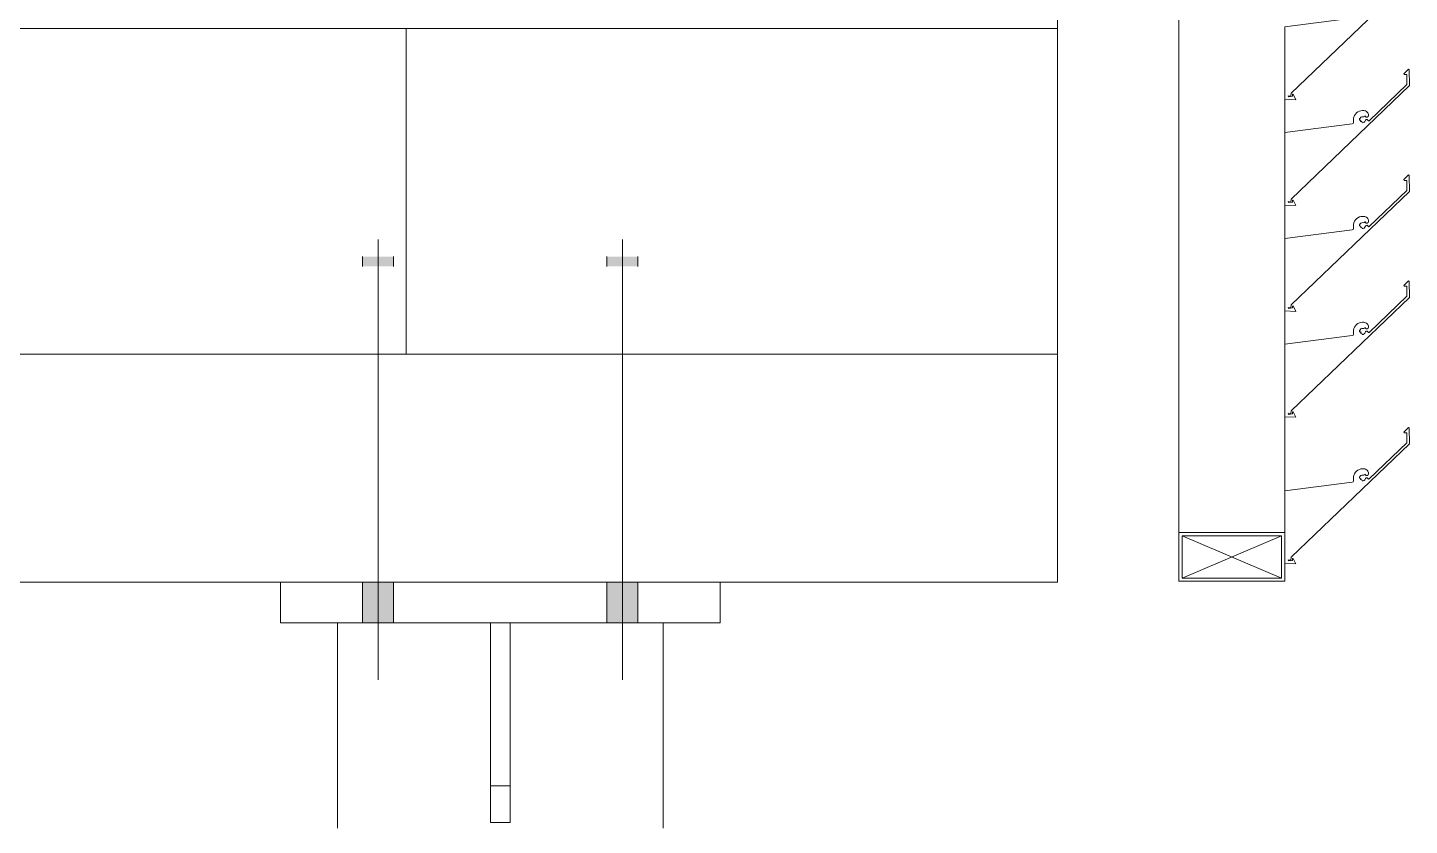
# Model space of a CAD drawing. Header units: millimetres. Extents: x -220592 to 404889, y -217665 to 38245.
# Drawn here: x -900.5 to -892.01, y -1319.28 to -1314.38 of the extents above; entities that cross this region are included whole.
import ezdxf

# ---------------------------------------------------------------- set-up
doc = ezdxf.new("R2010")
doc.units = ezdxf.units.MM
doc.linetypes.add('XKITLINE00', pattern=[0])
doc.layers.add('000 - 0_HIDE_OBJ_FRAMING_DEF_SUB_1', color=7, linetype='Continuous')
doc.layers.add('Part', color=7, linetype='Continuous', lineweight=0)

# ---------------------------------------------------------------- blocks, each defined once
blk = doc.blocks.new('*A13540')
at = {"layer": '000 - 0_HIDE_OBJ_FRAMING_DEF_SUB_1', "color": 7, "linetype": 'XKITLINE00', "lineweight": 0}
for p, q in [((-135.563334, 94.690364), (-87.063349, 94.690364)), ((-87.063349, 94.690364), (-87.063349, 92.690364)), ((-135.563334, 92.690364), (-87.063349, 92.690364))]:
    blk.add_line(p, q, dxfattribs=at)
blk = doc.blocks.new('*A13541')
at = {"layer": '000 - 0_HIDE_OBJ_FRAMING_DEF_SUB_1', "color": 7, "linetype": 'XKITLINE00', "lineweight": 0}
for p, q in [((-83.063349, 94.690337), (-83.063349, 94.940805)), ((-83.063349, 91.290805), (-83.063349, 92.690337)), ((-130.691121, 91.290805), (-83.063349, 91.290805))]:
    blk.add_line(p, q, dxfattribs=at)
blk = doc.blocks.new('*A13601')
at = {"layer": 'Part', "color": 7, "linetype": 'XKITLINE00', "lineweight": 0}
for p, q in [((-82.318045, 91.596275), (-82.318045, 107.756161)), ((-81.668045, 94.051982), (-81.668045, 94.256279)), ((-81.668045, 93.401982), (-81.668045, 93.606279)), ((-81.668045, 92.751982), (-81.668045, 92.956279)), ((-81.668045, 91.851971), (-81.668045, 92.306279))]:
    blk.add_line(p, q, dxfattribs=at)
blk = doc.blocks.new('*A14338')
at = {"layer": 'Part', "color": 7, "linetype": 'XKITLINE00', "lineweight": 0}
for p, q in [((-80.908555, 95.091486), (-80.937204, 95.062598)), ((-80.937204, 95.062598), (-80.936119, 95.057677)), ((-80.936119, 95.057677), (-80.918699, 95.05758)), ((-80.918699, 95.05758), (-80.918356, 94.996233)), ((-80.903874, 95.089018), (-80.908555, 95.091486)), ((-80.903321, 94.989867), (-80.903874, 95.089018)), ((-81.628443, 94.293621), (-80.903321, 94.989867)), ((-80.918356, 94.996233), (-81.149372, 94.774831)), ((-81.246897, 94.787621), (-81.247272, 94.777385)), ((-81.247272, 94.777385), (-81.245786, 94.767251)), ((-81.244674, 94.79762), (-81.246897, 94.787621)), ((-81.240676, 94.80705), (-81.244674, 94.79762)), ((-81.235036, 94.8156), (-81.240676, 94.80705)), ((-81.22794, 94.822986), (-81.235036, 94.8156)), ((-81.219624, 94.828965), (-81.22794, 94.822986)), ((-81.210361, 94.833338), (-81.219624, 94.828965)), ((-81.20046, 94.835961), (-81.210361, 94.833338)), ((-81.209279, 94.778785), (-81.20871, 94.785269)), ((-81.201573, 94.777679), (-81.209279, 94.778785)), ((-81.20871, 94.785269), (-81.205908, 94.791143)), ((-81.205908, 94.791143), (-81.201226, 94.795665)), ((-81.202743, 94.770619), (-81.201573, 94.777679)), ((-81.195578, 94.769675), (-81.202743, 94.770619)), ((-81.201226, 94.795665), (-81.195258, 94.798263)), ((-81.190247, 94.836746), (-81.20046, 94.835961)), ((-81.193256, 94.762284), (-81.195578, 94.769675)), ((-81.195258, 94.798263), (-81.188758, 94.798607)), ((-81.183448, 94.836648), (-81.190247, 94.836746)), ((-81.188758, 94.798607), (-81.18284, 94.797702)), ((-81.17772, 94.836012), (-81.183448, 94.836648)), ((-81.18284, 94.797702), (-81.178029, 94.800109)), ((-81.175841, 94.770283), (-81.180508, 94.765497)), ((-81.178029, 94.800109), (-81.175999, 94.80509)), ((-81.172219, 94.834293), (-81.17772, 94.836012)), ((-81.175999, 94.80509), (-81.173057, 94.799618)), ((-81.172727, 94.777857), (-81.175841, 94.770283)), ((-81.173057, 94.799618), (-81.1679, 94.7964)), ((-81.168544, 94.782014), (-81.172727, 94.777857)), ((-81.167149, 94.831553), (-81.172219, 94.834293)), ((-81.16265, 94.78222), (-81.168544, 94.782014)), ((-81.1679, 94.7964), (-81.161823, 94.796412)), ((-81.162695, 94.827895), (-81.167149, 94.831553)), ((-81.159024, 94.823452), (-81.162695, 94.827895)), ((-81.158186, 94.778366), (-81.16265, 94.78222)), ((-81.161823, 94.796412), (-81.156679, 94.799649)), ((-81.15627, 94.818389), (-81.159024, 94.823452)), ((-81.154531, 94.773739), (-81.158186, 94.778366)), ((-81.156679, 94.799649), (-81.154039, 94.805123)), ((-81.154535, 94.812893), (-81.15627, 94.818389)), ((-81.154039, 94.805123), (-81.154535, 94.812893)), ((-81.149372, 94.774831), (-81.154531, 94.773739)), ((-81.254237, 94.754987), (-81.668243, 94.701957)), ((-81.668243, 94.701957), (-81.668236, 94.256287)), ((-81.249162, 94.757177), (-81.254237, 94.754987)), ((-81.246025, 94.761728), (-81.249162, 94.757177)), ((-81.245786, 94.767251), (-81.246025, 94.761728)), ((-81.186584, 94.762707), (-81.193256, 94.762284)), ((-81.180508, 94.765497), (-81.186584, 94.762707)), ((-81.648356, 94.277982), (-81.63134, 94.275078)), ((-81.64632, 94.271409), (-81.648356, 94.277982)), ((-81.621337, 94.274549), (-81.64632, 94.271409)), ((-81.63134, 94.275078), (-81.628443, 94.293621)), ((-81.621208, 94.28674), (-81.621337, 94.274549)), ((-81.616085, 94.287152), (-81.621208, 94.28674)), ((-81.60055, 94.253665), (-81.616085, 94.287152)), ((-81.668236, 94.256287), (-81.60055, 94.253665))]:
    blk.add_line(p, q, dxfattribs=at)
blk = doc.blocks.new('*A14339')
at = {"layer": 'Part', "color": 7, "linetype": 'XKITLINE00', "lineweight": 0}
for p, q in [((-81.668045, 91.596275), (-82.318045, 91.596275)), ((-82.318045, 91.596275), (-82.318045, 91.296275)), ((-82.298045, 91.316275), (-81.688045, 91.576275)), ((-82.298045, 91.576275), (-81.688045, 91.316275)), ((-82.298045, 91.316275), (-82.298045, 91.576275)), ((-82.298045, 91.576275), (-81.688045, 91.576275)), ((-81.688045, 91.576275), (-81.688045, 91.316275)), ((-81.668045, 91.296275), (-81.668045, 91.596275)), ((-82.318045, 91.296275), (-81.668045, 91.296275)), ((-81.688045, 91.316275), (-82.298045, 91.316275))]:
    blk.add_line(p, q, dxfattribs=at)
blk = doc.blocks.new('*A14346')
at = {"layer": 'Part', "color": 7, "linetype": 'XKITLINE00', "lineweight": 0}
for p, q in [((-80.908555, 94.441486), (-80.937204, 94.412598)), ((-80.903874, 94.439018), (-80.908555, 94.441486)), ((-80.903321, 94.339867), (-80.903874, 94.439018)), ((-80.918356, 94.346233), (-81.149372, 94.124831)), ((-80.937204, 94.412598), (-80.936119, 94.407677)), ((-80.936119, 94.407677), (-80.918699, 94.40758)), ((-80.918699, 94.40758), (-80.918356, 94.346233)), ((-81.628443, 93.643621), (-80.903321, 94.339867)), ((-81.219624, 94.178965), (-81.22794, 94.172986)), ((-81.210361, 94.183338), (-81.219624, 94.178965)), ((-81.20046, 94.185961), (-81.210361, 94.183338)), ((-81.190247, 94.186746), (-81.20046, 94.185961)), ((-81.183448, 94.186648), (-81.190247, 94.186746)), ((-81.17772, 94.186012), (-81.183448, 94.186648)), ((-81.172219, 94.184293), (-81.17772, 94.186012)), ((-81.167149, 94.181553), (-81.172219, 94.184293)), ((-81.162695, 94.177895), (-81.167149, 94.181553)), ((-81.159024, 94.173452), (-81.162695, 94.177895)), ((-81.254237, 94.104987), (-81.668243, 94.051957)), ((-81.249162, 94.107177), (-81.254237, 94.104987)), ((-81.246025, 94.111728), (-81.249162, 94.107177)), ((-81.246897, 94.137621), (-81.247272, 94.127385)), ((-81.247272, 94.127385), (-81.245786, 94.117251)), ((-81.244674, 94.14762), (-81.246897, 94.137621)), ((-81.245786, 94.117251), (-81.246025, 94.111728)), ((-81.240676, 94.15705), (-81.244674, 94.14762)), ((-81.235036, 94.1656), (-81.240676, 94.15705)), ((-81.22794, 94.172986), (-81.235036, 94.1656)), ((-81.209279, 94.128785), (-81.20871, 94.135269)), ((-81.201573, 94.127679), (-81.209279, 94.128785)), ((-81.20871, 94.135269), (-81.205908, 94.141143)), ((-81.205908, 94.141143), (-81.201226, 94.145665)), ((-81.202743, 94.120619), (-81.201573, 94.127679)), ((-81.195578, 94.119675), (-81.202743, 94.120619)), ((-81.201226, 94.145665), (-81.195258, 94.148263)), ((-81.193256, 94.112284), (-81.195578, 94.119675)), ((-81.195258, 94.148263), (-81.188758, 94.148607)), ((-81.186584, 94.112707), (-81.193256, 94.112284)), ((-81.188758, 94.148607), (-81.18284, 94.147702)), ((-81.180508, 94.115497), (-81.186584, 94.112707)), ((-81.18284, 94.147702), (-81.178029, 94.150109)), ((-81.175841, 94.120283), (-81.180508, 94.115497)), ((-81.178029, 94.150109), (-81.175999, 94.15509)), ((-81.175999, 94.15509), (-81.173057, 94.149618)), ((-81.172727, 94.127857), (-81.175841, 94.120283)), ((-81.173057, 94.149618), (-81.1679, 94.1464)), ((-81.168544, 94.132014), (-81.172727, 94.127857)), ((-81.16265, 94.13222), (-81.168544, 94.132014)), ((-81.1679, 94.1464), (-81.161823, 94.146412)), ((-81.158186, 94.128366), (-81.16265, 94.13222)), ((-81.161823, 94.146412), (-81.156679, 94.149649)), ((-81.15627, 94.168389), (-81.159024, 94.173452)), ((-81.154531, 94.123739), (-81.158186, 94.128366)), ((-81.156679, 94.149649), (-81.154039, 94.155123)), ((-81.154535, 94.162893), (-81.15627, 94.168389)), ((-81.154039, 94.155123), (-81.154535, 94.162893)), ((-81.149372, 94.124831), (-81.154531, 94.123739)), ((-81.668243, 94.051957), (-81.668236, 93.606287)), ((-81.668236, 93.606287), (-81.60055, 93.603665)), ((-81.648356, 93.627982), (-81.63134, 93.625078)), ((-81.64632, 93.621409), (-81.648356, 93.627982)), ((-81.621337, 93.624549), (-81.64632, 93.621409)), ((-81.63134, 93.625078), (-81.628443, 93.643621)), ((-81.621208, 93.63674), (-81.621337, 93.624549)), ((-81.616085, 93.637152), (-81.621208, 93.63674)), ((-81.60055, 93.603665), (-81.616085, 93.637152))]:
    blk.add_line(p, q, dxfattribs=at)
blk = doc.blocks.new('*A14347')
at = {"layer": 'Part', "color": 7, "linetype": 'XKITLINE00', "lineweight": 0}
for p, q in [((-80.908555, 93.791486), (-80.937204, 93.762598)), ((-80.937204, 93.762598), (-80.936119, 93.757677)), ((-80.936119, 93.757677), (-80.918699, 93.75758)), ((-80.918699, 93.75758), (-80.918356, 93.696233)), ((-80.903874, 93.789018), (-80.908555, 93.791486)), ((-80.903321, 93.689867), (-80.903874, 93.789018)), ((-81.628443, 92.993621), (-80.903321, 93.689867)), ((-80.918356, 93.696233), (-81.149372, 93.474831)), ((-81.244674, 93.49762), (-81.246897, 93.487621)), ((-81.240676, 93.50705), (-81.244674, 93.49762)), ((-81.235036, 93.5156), (-81.240676, 93.50705)), ((-81.22794, 93.522986), (-81.235036, 93.5156)), ((-81.219624, 93.528965), (-81.22794, 93.522986)), ((-81.210361, 93.533338), (-81.219624, 93.528965)), ((-81.20046, 93.535961), (-81.210361, 93.533338)), ((-81.205908, 93.491143), (-81.201226, 93.495665)), ((-81.201226, 93.495665), (-81.195258, 93.498263)), ((-81.190247, 93.536746), (-81.20046, 93.535961)), ((-81.195258, 93.498263), (-81.188758, 93.498607)), ((-81.183448, 93.536648), (-81.190247, 93.536746)), ((-81.188758, 93.498607), (-81.18284, 93.497702)), ((-81.17772, 93.536012), (-81.183448, 93.536648)), ((-81.18284, 93.497702), (-81.178029, 93.500109)), ((-81.178029, 93.500109), (-81.175999, 93.50509)), ((-81.172219, 93.534293), (-81.17772, 93.536012)), ((-81.175999, 93.50509), (-81.173057, 93.499618)), ((-81.173057, 93.499618), (-81.1679, 93.4964)), ((-81.167149, 93.531553), (-81.172219, 93.534293)), ((-81.1679, 93.4964), (-81.161823, 93.496412)), ((-81.162695, 93.527895), (-81.167149, 93.531553)), ((-81.159024, 93.523452), (-81.162695, 93.527895)), ((-81.161823, 93.496412), (-81.156679, 93.499649)), ((-81.15627, 93.518389), (-81.159024, 93.523452)), ((-81.156679, 93.499649), (-81.154039, 93.505123)), ((-81.154535, 93.512893), (-81.15627, 93.518389)), ((-81.154039, 93.505123), (-81.154535, 93.512893)), ((-81.254237, 93.454987), (-81.668243, 93.401957)), ((-81.249162, 93.457177), (-81.254237, 93.454987)), ((-81.246025, 93.461728), (-81.249162, 93.457177)), ((-81.246897, 93.487621), (-81.247272, 93.477385)), ((-81.247272, 93.477385), (-81.245786, 93.467251)), ((-81.245786, 93.467251), (-81.246025, 93.461728)), ((-81.209279, 93.478785), (-81.20871, 93.485269)), ((-81.201573, 93.477679), (-81.209279, 93.478785)), ((-81.20871, 93.485269), (-81.205908, 93.491143)), ((-81.202743, 93.470619), (-81.201573, 93.477679)), ((-81.195578, 93.469675), (-81.202743, 93.470619)), ((-81.193256, 93.462284), (-81.195578, 93.469675)), ((-81.186584, 93.462707), (-81.193256, 93.462284)), ((-81.180508, 93.465497), (-81.186584, 93.462707)), ((-81.175841, 93.470283), (-81.180508, 93.465497)), ((-81.172727, 93.477857), (-81.175841, 93.470283)), ((-81.168544, 93.482014), (-81.172727, 93.477857)), ((-81.16265, 93.48222), (-81.168544, 93.482014)), ((-81.158186, 93.478366), (-81.16265, 93.48222)), ((-81.154531, 93.473739), (-81.158186, 93.478366)), ((-81.149372, 93.474831), (-81.154531, 93.473739)), ((-81.668243, 93.401957), (-81.668236, 92.956287)), ((-81.63134, 92.975078), (-81.628443, 92.993621)), ((-81.621208, 92.98674), (-81.621337, 92.974549)), ((-81.616085, 92.987152), (-81.621208, 92.98674)), ((-81.60055, 92.953665), (-81.616085, 92.987152)), ((-81.668236, 92.956287), (-81.60055, 92.953665)), ((-81.648356, 92.977982), (-81.63134, 92.975078)), ((-81.64632, 92.971409), (-81.648356, 92.977982)), ((-81.621337, 92.974549), (-81.64632, 92.971409))]:
    blk.add_line(p, q, dxfattribs=at)
blk = doc.blocks.new('*A14348')
at = {"layer": 'Part', "color": 7, "linetype": 'XKITLINE00', "lineweight": 0}
for p, q in [((-80.908555, 93.141486), (-80.937204, 93.112598)), ((-80.937204, 93.112598), (-80.936119, 93.107677)), ((-80.936119, 93.107677), (-80.918699, 93.10758)), ((-80.918699, 93.10758), (-80.918356, 93.046233)), ((-80.903874, 93.139018), (-80.908555, 93.141486)), ((-80.903321, 93.039867), (-80.903874, 93.139018)), ((-81.628443, 92.343621), (-80.903321, 93.039867)), ((-80.918356, 93.046233), (-81.149372, 92.824831)), ((-81.246897, 92.837621), (-81.247272, 92.827385)), ((-81.247272, 92.827385), (-81.245786, 92.817251)), ((-81.244674, 92.84762), (-81.246897, 92.837621)), ((-81.245786, 92.817251), (-81.246025, 92.811728)), ((-81.240676, 92.85705), (-81.244674, 92.84762)), ((-81.235036, 92.8656), (-81.240676, 92.85705)), ((-81.22794, 92.872986), (-81.235036, 92.8656)), ((-81.219624, 92.878965), (-81.22794, 92.872986)), ((-81.210361, 92.883338), (-81.219624, 92.878965)), ((-81.20046, 92.885961), (-81.210361, 92.883338)), ((-81.209279, 92.828785), (-81.20871, 92.835269)), ((-81.201573, 92.827679), (-81.209279, 92.828785)), ((-81.20871, 92.835269), (-81.205908, 92.841143)), ((-81.205908, 92.841143), (-81.201226, 92.845665)), ((-81.202743, 92.820619), (-81.201573, 92.827679)), ((-81.195578, 92.819675), (-81.202743, 92.820619)), ((-81.201226, 92.845665), (-81.195258, 92.848263)), ((-81.190247, 92.886746), (-81.20046, 92.885961)), ((-81.193256, 92.812284), (-81.195578, 92.819675)), ((-81.195258, 92.848263), (-81.188758, 92.848607)), ((-81.183448, 92.886648), (-81.190247, 92.886746)), ((-81.188758, 92.848607), (-81.18284, 92.847702)), ((-81.17772, 92.886012), (-81.183448, 92.886648)), ((-81.18284, 92.847702), (-81.178029, 92.850109)), ((-81.175841, 92.820283), (-81.180508, 92.815497)), ((-81.178029, 92.850109), (-81.175999, 92.85509)), ((-81.172219, 92.884293), (-81.17772, 92.886012)), ((-81.175999, 92.85509), (-81.173057, 92.849618)), ((-81.172727, 92.827857), (-81.175841, 92.820283)), ((-81.173057, 92.849618), (-81.1679, 92.8464)), ((-81.168544, 92.832014), (-81.172727, 92.827857)), ((-81.167149, 92.881553), (-81.172219, 92.884293)), ((-81.16265, 92.83222), (-81.168544, 92.832014)), ((-81.1679, 92.8464), (-81.161823, 92.846412)), ((-81.162695, 92.877895), (-81.167149, 92.881553)), ((-81.159024, 92.873452), (-81.162695, 92.877895)), ((-81.158186, 92.828366), (-81.16265, 92.83222)), ((-81.161823, 92.846412), (-81.156679, 92.849649)), ((-81.15627, 92.868389), (-81.159024, 92.873452)), ((-81.154531, 92.823739), (-81.158186, 92.828366)), ((-81.156679, 92.849649), (-81.154039, 92.855123)), ((-81.154535, 92.862893), (-81.15627, 92.868389)), ((-81.154039, 92.855123), (-81.154535, 92.862893)), ((-81.149372, 92.824831), (-81.154531, 92.823739)), ((-81.254237, 92.804987), (-81.668243, 92.751957)), ((-81.668243, 92.751957), (-81.668236, 92.306287)), ((-81.249162, 92.807177), (-81.254237, 92.804987)), ((-81.246025, 92.811728), (-81.249162, 92.807177)), ((-81.186584, 92.812707), (-81.193256, 92.812284)), ((-81.180508, 92.815497), (-81.186584, 92.812707)), ((-81.648356, 92.327982), (-81.63134, 92.325078)), ((-81.64632, 92.321409), (-81.648356, 92.327982)), ((-81.621337, 92.324549), (-81.64632, 92.321409)), ((-81.63134, 92.325078), (-81.628443, 92.343621)), ((-81.621208, 92.33674), (-81.621337, 92.324549)), ((-81.616085, 92.337152), (-81.621208, 92.33674)), ((-81.60055, 92.303665), (-81.616085, 92.337152)), ((-81.668236, 92.306287), (-81.60055, 92.303665))]:
    blk.add_line(p, q, dxfattribs=at)
blk = doc.blocks.new('*A14349')
at = {"layer": 'Part', "color": 7, "linetype": 'XKITLINE00', "lineweight": 0}
for p, q in [((-80.908555, 92.241475), (-80.937204, 92.212586)), ((-80.903874, 92.239006), (-80.908555, 92.241475)), ((-80.903321, 92.139855), (-80.903874, 92.239006)), ((-81.628443, 91.443609), (-80.903321, 92.139855)), ((-80.918356, 92.146222), (-81.149372, 91.924819)), ((-80.937204, 92.212586), (-80.936119, 92.207665)), ((-80.936119, 92.207665), (-80.918699, 92.207568)), ((-80.918699, 92.207568), (-80.918356, 92.146222)), ((-81.22794, 91.972975), (-81.235036, 91.965588)), ((-81.219624, 91.978953), (-81.22794, 91.972975)), ((-81.210361, 91.983326), (-81.219624, 91.978953)), ((-81.20046, 91.985949), (-81.210361, 91.983326)), ((-81.190247, 91.986734), (-81.20046, 91.985949)), ((-81.183448, 91.986637), (-81.190247, 91.986734)), ((-81.17772, 91.986001), (-81.183448, 91.986637)), ((-81.172219, 91.984281), (-81.17772, 91.986001)), ((-81.167149, 91.981541), (-81.172219, 91.984281)), ((-81.162695, 91.977883), (-81.167149, 91.981541)), ((-81.159024, 91.97344), (-81.162695, 91.977883)), ((-81.15627, 91.968377), (-81.159024, 91.97344)), ((-81.154535, 91.962881), (-81.15627, 91.968377)), ((-81.254237, 91.904975), (-81.668243, 91.851945)), ((-81.249162, 91.907165), (-81.254237, 91.904975)), ((-81.246025, 91.911717), (-81.249162, 91.907165)), ((-81.246897, 91.937609), (-81.247272, 91.927373)), ((-81.247272, 91.927373), (-81.245786, 91.917239)), ((-81.244674, 91.947608), (-81.246897, 91.937609)), ((-81.245786, 91.917239), (-81.246025, 91.911717)), ((-81.240676, 91.957038), (-81.244674, 91.947608)), ((-81.235036, 91.965588), (-81.240676, 91.957038)), ((-81.209279, 91.928773), (-81.20871, 91.935257)), ((-81.201573, 91.927667), (-81.209279, 91.928773)), ((-81.20871, 91.935257), (-81.205908, 91.941131)), ((-81.205908, 91.941131), (-81.201226, 91.945654)), ((-81.202743, 91.920607), (-81.201573, 91.927667)), ((-81.195578, 91.919664), (-81.202743, 91.920607)), ((-81.201226, 91.945654), (-81.195258, 91.948251)), ((-81.193256, 91.912273), (-81.195578, 91.919664)), ((-81.195258, 91.948251), (-81.188758, 91.948595)), ((-81.186584, 91.912695), (-81.193256, 91.912273)), ((-81.188758, 91.948595), (-81.18284, 91.94769)), ((-81.180508, 91.915485), (-81.186584, 91.912695)), ((-81.18284, 91.94769), (-81.178029, 91.950097)), ((-81.175841, 91.920272), (-81.180508, 91.915485)), ((-81.178029, 91.950097), (-81.175999, 91.955079)), ((-81.175999, 91.955079), (-81.173057, 91.949606)), ((-81.172727, 91.927845), (-81.175841, 91.920272)), ((-81.173057, 91.949606), (-81.1679, 91.946389)), ((-81.168544, 91.932002), (-81.172727, 91.927845)), ((-81.16265, 91.932208), (-81.168544, 91.932002)), ((-81.1679, 91.946389), (-81.161823, 91.9464)), ((-81.158186, 91.928354), (-81.16265, 91.932208)), ((-81.161823, 91.9464), (-81.156679, 91.949637)), ((-81.154531, 91.923727), (-81.158186, 91.928354)), ((-81.156679, 91.949637), (-81.154039, 91.955112)), ((-81.154039, 91.955112), (-81.154535, 91.962881)), ((-81.149372, 91.924819), (-81.154531, 91.923727)), ((-81.668243, 91.851945), (-81.668236, 91.406275)), ((-81.668236, 91.406275), (-81.60055, 91.403653)), ((-81.648356, 91.42797), (-81.63134, 91.425066)), ((-81.64632, 91.421397), (-81.648356, 91.42797)), ((-81.621337, 91.424537), (-81.64632, 91.421397)), ((-81.63134, 91.425066), (-81.628443, 91.443609)), ((-81.621208, 91.436728), (-81.621337, 91.424537)), ((-81.616085, 91.437141), (-81.621208, 91.436728)), ((-81.60055, 91.403653), (-81.616085, 91.437141))]:
    blk.add_line(p, q, dxfattribs=at)
blk = doc.blocks.new('*A14358')
at = {"layer": '000 - 0_HIDE_OBJ_FRAMING_DEF_SUB_1', "color": 7, "linetype": 'XKITLINE00', "lineweight": 0}
for p, q in [((-87.835583, 91.040289), (-87.835583, 91.290289)), ((-87.835583, 91.290289), (-85.135583, 91.290289)), ((-85.135583, 91.040289), (-85.135583, 91.290289)), ((-87.835583, 91.040289), (-85.135583, 91.040289))]:
    blk.add_line(p, q, dxfattribs=at)
blk = doc.blocks.new('*A14360')
at = {"layer": '000 - 0_HIDE_OBJ_FRAMING_DEF_SUB_1', "color": 7, "linetype": 'XKITLINE00', "lineweight": 0}
for p, q in [((-86.545542, 89.814076), (-86.545542, 91.040289)), ((-86.425542, 91.040289), (-86.425542, 89.814076)), ((-86.545542, 90.040289), (-86.425542, 90.040289)), ((-86.425542, 89.814076), (-86.545542, 89.814076))]:
    blk.add_line(p, q, dxfattribs=at)
blk = doc.blocks.new('*A14361')
at = {"layer": '000 - 0_HIDE_OBJ_FRAMING_DEF_SUB_1'}
for points in [[(-87.1406, 93.2903), (-87.1406, 93.2303), (-87.3306, 93.2303), (-87.3306, 93.2903)], [(-87.1406, 93.2903), (-87.1406, 93.2303), (-87.3306, 93.2303), (-87.3306, 93.2903)], [(-87.1406, 93.2903), (-87.1406, 93.2303), (-87.3306, 93.2303), (-87.3306, 93.2903)], [(-85.6406, 93.2903), (-85.6406, 93.2303), (-85.8306, 93.2303), (-85.8306, 93.2903)], [(-85.6406, 93.2903), (-85.6406, 93.2303), (-85.8306, 93.2303), (-85.8306, 93.2903)], [(-85.6406, 93.2903), (-85.6406, 93.2303), (-85.8306, 93.2303), (-85.8306, 93.2903)], [(-87.1406, 91.2903), (-87.1406, 91.0403), (-87.3306, 91.0403), (-87.3306, 91.2903)], [(-87.1406, 91.2903), (-87.1406, 91.0403), (-87.3306, 91.0403), (-87.3306, 91.2903)], [(-87.1406, 91.2903), (-87.1406, 91.0403), (-87.3306, 91.0403), (-87.3306, 91.2903)], [(-85.6406, 91.2903), (-85.6406, 91.0403), (-85.8306, 91.0403), (-85.8306, 91.2903)], [(-85.6406, 91.2903), (-85.6406, 91.0403), (-85.8306, 91.0403), (-85.8306, 91.2903)], [(-85.6406, 91.2903), (-85.6406, 91.0403), (-85.8306, 91.0403), (-85.8306, 91.2903)]]:
    blk.add_hatch(color=7, dxfattribs=at).paths.add_polyline_path(points, flags=17)
at = {"layer": '000 - 0_HIDE_OBJ_FRAMING_DEF_SUB_1', "color": 7, "linetype": 'XKITLINE00', "lineweight": 0}
for p, q in [((-87.2356, 93.3959), (-87.2356, 90.6903)), ((-87.2356, 93.3959), (-87.2356, 90.6903)), ((-87.2356, 93.3959), (-87.2356, 90.6903)), ((-85.7356, 93.3959), (-85.7356, 90.6903)), ((-85.7356, 93.3959), (-85.7356, 90.6903)), ((-85.7356, 93.3959), (-85.7356, 90.6903)), ((-87.3306, 93.2903), (-87.3306, 93.2303)), ((-87.3306, 93.2903), (-87.3306, 93.2303)), ((-87.3306, 93.2903), (-87.3306, 93.2303)), ((-87.1406, 93.2903), (-87.1406, 93.2303)), ((-87.1406, 93.2903), (-87.1406, 93.2303)), ((-87.1406, 93.2903), (-87.1406, 93.2303)), ((-85.8306, 93.2903), (-85.8306, 93.2303)), ((-85.8306, 93.2903), (-85.8306, 93.2303)), ((-85.8306, 93.2903), (-85.8306, 93.2303)), ((-85.6406, 93.2903), (-85.6406, 93.2303)), ((-85.6406, 93.2903), (-85.6406, 93.2303)), ((-85.6406, 93.2903), (-85.6406, 93.2303)), ((-87.3306, 91.2903), (-87.3306, 91.0403)), ((-87.3306, 91.2903), (-87.3306, 91.0403)), ((-87.3306, 91.2903), (-87.3306, 91.0403)), ((-87.1406, 91.2903), (-87.1406, 91.0403)), ((-87.1406, 91.2903), (-87.1406, 91.0403)), ((-87.1406, 91.2903), (-87.1406, 91.0403)), ((-85.8306, 91.2903), (-85.8306, 91.0403)), ((-85.8306, 91.2903), (-85.8306, 91.0403)), ((-85.8306, 91.2903), (-85.8306, 91.0403)), ((-85.6406, 91.2903), (-85.6406, 91.0403)), ((-85.6406, 91.2903), (-85.6406, 91.0403)), ((-85.6406, 91.2903), (-85.6406, 91.0403))]:
    blk.add_line(p, q, dxfattribs=at)
blk = doc.blocks.new('*A14372')
at = {"layer": '000 - 0_HIDE_OBJ_FRAMING_DEF_SUB_1', "color": 7, "linetype": 'XKITLINE00', "lineweight": 0}
for p, q in [((-87.063349, 94.690337), (-83.063349, 94.690337)), ((-83.063349, 94.690337), (-83.063349, 92.690337)), ((-83.063349, 92.690337), (-87.063349, 92.690337))]:
    blk.add_line(p, q, dxfattribs=at)
blk = doc.blocks.new('*A14389')
at = {"layer": '000 - 0_HIDE_OBJ_FRAMING_DEF_SUB_1', "color": 7, "linetype": 'XKITLINE00', "lineweight": 0}
for p, q in [((-87.485542, 89.780791), (-87.485542, 91.040289)), ((-85.485542, 89.780791), (-85.485542, 91.040289))]:
    blk.add_line(p, q, dxfattribs=at)

msp = doc.modelspace()

# ---------------------------------------------------------------- block references
at = {"color": 7, "lineweight": 0}
for name in ['*A13601', '*A13541', '*A14338', '*A13540', '*A14372', '*A14346', '*A14347', '*A14361', '*A14348', '*A14349', '*A14339', '*A14358', '*A14389', '*A14360']:
    msp.add_blockref(name, (-811.109, -1409.08), dxfattribs=at)

doc.saveas('drawing.dxf')
